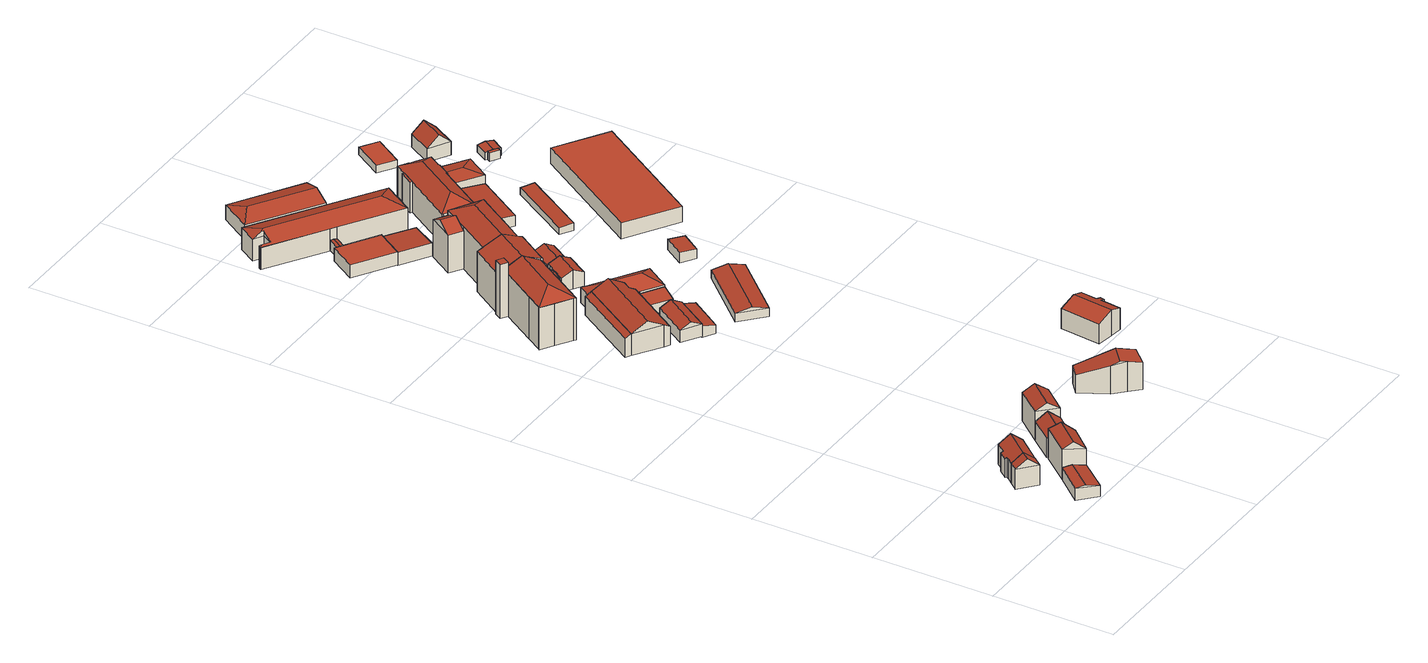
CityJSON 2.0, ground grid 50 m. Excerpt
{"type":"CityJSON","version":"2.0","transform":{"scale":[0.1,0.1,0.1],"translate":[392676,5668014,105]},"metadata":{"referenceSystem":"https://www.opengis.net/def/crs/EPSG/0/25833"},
"CityObjects":{
"building1":{"type":"Building","attributes":{"Dachtyp_tdc":"tdcFreeFormRoof","Gemeindeschluessel":14627140,"Dachneigung":37.61,"QualitaetDacherkennung":50,"Geometrietyp2DReferenz":"3000","function":"31001_9998","roofType":"5000","measuredHeight":11.95},"geometry":[{"type":"MultiSurface","lod":"2","boundaries":[[[0,1,2,3]],[[1,4,5,2]],[[4,6,7,5]],[[6,8,9,7]],[[8,0,3,9]],[[0,8,10,11]],[[11,10,6,4,1]],[[1,0,11]],[[8,6,10]],[[3,2,5,7,9]]],"semantics":{"surfaces":[{"type":"WallSurface"},{"type":"RoofSurface"},{"type":"GroundSurface"}],"values":[0,0,0,0,0,1,1,0,0,2]}}]},
"building2":{"type":"Building","attributes":{"Dachtyp_tdc":"tdcGableRoof","Gemeindeschluessel":14627140,"Dachneigung":14.13,"QualitaetDacherkennung":69,"Geometrietyp2DReferenz":"3000","function":"31001_9998","roofType":"3100","measuredHeight":5.78},"geometry":[{"type":"MultiSurface","lod":"2","boundaries":[[[12,13,14,15]],[[13,16,17,14]],[[16,18,19,17]],[[18,12,15,19]],[[16,13,20]],[[12,18,21]],[[13,12,21,20]],[[18,16,20,21]],[[15,14,17,19]]],"semantics":{"surfaces":[{"type":"WallSurface"},{"type":"RoofSurface"},{"type":"GroundSurface"}],"values":[0,0,0,0,0,0,1,1,2]}}]},
"building3":{"type":"Building","attributes":{"Dachtyp_tdc":"tdcGableRoof","Gemeindeschluessel":14627140,"Dachneigung":38.16,"QualitaetDacherkennung":70,"Geometrietyp2DReferenz":"3000","function":"31001_9998","roofType":"3100","measuredHeight":11.93},"geometry":[{"type":"MultiSurface","lod":"2","boundaries":[[[22,23,24,25]],[[23,26,27,24]],[[26,28,29,27]],[[28,30,31,29]],[[30,32,33,31]],[[32,34,35,33]],[[34,36,9,35]],[[36,10,37,9]],[[10,6,7,37]],[[6,38,39,7]],[[38,22,25,39]],[[10,36,34,32]],[[32,30,28,26,23,22,38,6,10]],[[25,24,27,29,31,33,35,9,37,7,39]]],"semantics":{"surfaces":[{"type":"WallSurface"},{"type":"RoofSurface"},{"type":"GroundSurface"}],"values":[0,0,0,0,0,0,0,0,0,0,0,1,1,2]}}]},
"building4":{"type":"Building","attributes":{"Dachtyp_tdc":"tdcGableRoof","Gemeindeschluessel":14627140,"Dachneigung":37.6,"QualitaetDacherkennung":48,"Geometrietyp2DReferenz":"3000","function":"31001_9998","roofType":"3100","measuredHeight":15.12},"geometry":[{"type":"MultiSurface","lod":"2","boundaries":[[[40,41,42,14]],[[41,43,44,42]],[[43,45,17,44]],[[45,40,14,17]],[[43,41,46]],[[40,45,47]],[[41,40,47,46]],[[45,43,46,47]],[[14,42,44,17]]],"semantics":{"surfaces":[{"type":"WallSurface"},{"type":"RoofSurface"},{"type":"GroundSurface"}],"values":[0,0,0,0,0,0,1,1,2]}}]},
"building5":{"type":"Building","attributes":{"Dachtyp_tdc":"tdcGableRoof","Gemeindeschluessel":14627140,"Dachneigung":37.77,"QualitaetDacherkennung":80,"Geometrietyp2DReferenz":"3000","function":"31001_9998","roofType":"3100","measuredHeight":11.46},"geometry":[{"type":"MultiSurface","lod":"2","boundaries":[[[48,49,50,51]],[[49,52,53,50]],[[52,54,55,53]],[[54,48,51,55]],[[52,49,56]],[[48,54,57]],[[49,48,57,56]],[[54,52,56,57]],[[51,50,53,55]]],"semantics":{"surfaces":[{"type":"WallSurface"},{"type":"RoofSurface"},{"type":"GroundSurface"}],"values":[0,0,0,0,0,0,1,1,2]}}]},
"building6":{"type":"Building","attributes":{"Dachtyp_tdc":"tdcGableRoof","Gemeindeschluessel":14627140,"Dachneigung":33.62,"QualitaetDacherkennung":50,"Geometrietyp2DReferenz":"3000","function":"31001_9998","roofType":"3100","measuredHeight":14.9},"geometry":[{"type":"MultiSurface","lod":"2","boundaries":[[[58,59,60,55]],[[59,61,62,60]],[[61,63,51,62]],[[63,58,55,51]],[[61,59,64]],[[58,63,65]],[[59,58,65,64]],[[63,61,64,65]],[[55,60,62,51]]],"semantics":{"surfaces":[{"type":"WallSurface"},{"type":"RoofSurface"},{"type":"GroundSurface"}],"values":[0,0,0,0,0,0,1,1,2]}}]},
"building7":{"type":"Building","attributes":{"name":"Staatliche Porzellanmanufaktur Meissen","Dachtyp_tdc":"tdcPolyFlatRoof","Gemeindeschluessel":14627140,"Dachneigung":28.33,"QualitaetDacherkennung":38,"Geometrietyp2DReferenz":"3000","function":"31001_2000","roofType":"2100","measuredHeight":9.23},"geometry":[{"type":"MultiSurface","lod":"2","boundaries":[[[66,67,68,69]],[[67,70,71,68]],[[70,72,73,71]],[[72,66,69,73]],[[72,70,67,66]],[[69,68,71,73]]],"semantics":{"surfaces":[{"type":"WallSurface"},{"type":"RoofSurface"},{"type":"GroundSurface"}],"values":[0,0,0,0,1,2]}}]},
"building8":{"type":"Building","attributes":{"name":"Staatliche Porzellanmanufaktur Meissen","Dachtyp_tdc":"tdcFreeFormRoof","Gemeindeschluessel":14627140,"Dachneigung":29.14,"QualitaetDacherkennung":84,"Geometrietyp2DReferenz":"3000","function":"31001_2000","roofType":"5000","measuredHeight":12.87},"geometry":[{"type":"MultiSurface","lod":"2","boundaries":[[[74,75,76,77]],[[75,78,79,76]],[[78,80,81,79]],[[80,70,71,81]],[[70,67,68,71]],[[67,82,83,68]],[[82,74,77,83]],[[84,85,67,70]],[[78,75,74,82,85,84,80]],[[70,80,84]],[[82,67,85]],[[77,76,79,81,71,68,83]]],"semantics":{"surfaces":[{"type":"WallSurface"},{"type":"RoofSurface"},{"type":"GroundSurface"}],"values":[0,0,0,0,0,0,0,1,1,0,0,2]}}]},
"building9":{"type":"Building","attributes":{"Dachtyp_tdc":"tdcFreeFormRoof","Gemeindeschluessel":14627140,"Dachneigung":19.43,"QualitaetDacherkennung":23,"Geometrietyp2DReferenz":"3000","function":"31001_9998","roofType":"5000","measuredHeight":13.04},"geometry":[{"type":"MultiSurface","lod":"2","boundaries":[[[86,87,88,89]],[[87,90,91,88]],[[90,92,93,91]],[[92,94,95,93]],[[94,96,97,95]],[[96,86,89,97]],[[87,86,98,99,90]],[[92,99,98,96,94]],[[92,90,99]],[[86,96,98]],[[89,88,91,93,95,97]]],"semantics":{"surfaces":[{"type":"WallSurface"},{"type":"RoofSurface"},{"type":"GroundSurface"}],"values":[0,0,0,0,0,0,1,1,0,0,2]}}]},
"building10":{"type":"Building","attributes":{"name":"Staatliche Porzellanmanufaktur Meissen","Dachtyp_tdc":"tdcGableRoof","Gemeindeschluessel":14627140,"Dachneigung":27.73,"QualitaetDacherkennung":87,"Geometrietyp2DReferenz":"3000","function":"31001_2000","roofType":"3100","measuredHeight":7.49},"geometry":[{"type":"MultiSurface","lod":"2","boundaries":[[[100,101,102,103]],[[101,104,105,102]],[[104,106,107,105]],[[106,100,103,107]],[[104,101,108]],[[100,106,109]],[[101,100,109,108]],[[106,104,108,109]],[[103,102,105,107]]],"semantics":{"surfaces":[{"type":"WallSurface"},{"type":"RoofSurface"},{"type":"GroundSurface"}],"values":[0,0,0,0,0,0,1,1,2]}}]},
"building11":{"type":"Building","attributes":{"name":"Staatliche Porzellanmanufaktur Meissen","Dachtyp_tdc":"tdcPolyFlatRoof","Gemeindeschluessel":14627140,"Dachneigung":12.43,"QualitaetDacherkennung":77,"Geometrietyp2DReferenz":"3000","function":"31001_2000","roofType":"2100","measuredHeight":4.9},"geometry":[{"type":"MultiSurface","lod":"2","boundaries":[[[110,111,112,113]],[[111,114,115,112]],[[114,116,117,115]],[[116,110,113,117]],[[116,114,111,110]],[[113,112,115,117]]],"semantics":{"surfaces":[{"type":"WallSurface"},{"type":"RoofSurface"},{"type":"GroundSurface"}],"values":[0,0,0,0,1,2]}}]},
"building12":{"type":"Building","attributes":{"name":"Staatliche Porzellanmanufaktur Meissen","Gemeindeschluessel":14627140,"Geometrietyp2DReferenz":"3000","function":"31001_2000","roofType":"9999"},"children":["building12-1","building12-2","building12-3","building12-4"]},
"building12-1":{"type":"BuildingPart","attributes":{"Dachtyp_tdc":"tdcHipAndGableRoof","Dachneigung":28.15,"QualitaetDacherkennung":56,"Geometrietyp2DReferenz":"3000","roofType":"5000","measuredHeight":21.73},"parents":["building12"],"geometry":[{"type":"MultiSurface","lod":"2","boundaries":[[[118,119,120,121]],[[119,122,123,120]],[[122,124,125,123]],[[124,126,127,125]],[[126,128,129,127]],[[128,130,131,129]],[[132,118,121,133]],[[124,134,135,136,137]],[[138,139,140,137,136]],[[130,141,142,124,137,140,143,144]],[[124,142,126]],[[126,142,141,128]],[[128,141,130]],[[132,138,136,118]],[[118,136,135,119]],[[119,135,134,122]],[[122,134,124]],[[121,120,123,125,127,129,131,145,146,133]],[[145,131,130,144]],[[132,133,146,147]],[[147,146,145,144]],[[140,139,148,143]],[[148,139,138,132,147]],[[148,147,144,143]]],"semantics":{"surfaces":[{"type":"WallSurface"},{"type":"RoofSurface"},{"type":"GroundSurface"},{"type":"ClosureSurface"}],"values":[0,0,0,0,0,0,0,1,1,1,0,0,0,0,0,0,0,2,3,3,3,0,3,3]}}]},
"building12-2":{"type":"BuildingPart","attributes":{"Dachtyp_tdc":"tdcGableRoof","Dachneigung":24.61,"QualitaetDacherkennung":41,"Geometrietyp2DReferenz":"3000","roofType":"3100","measuredHeight":21.6},"parents":["building12"],"geometry":[{"type":"MultiSurface","lod":"2","boundaries":[[[149,150,151,152]],[[150,153,151]],[[154,155,156,157]],[[154,158,159,155]],[[158,160,161,159]],[[160,162,163,161]],[[162,164,165,163]],[[164,166,167,165]],[[166,168,138,132,133,167]],[[169,149,152,170]],[[148,139,168,166,164,162,160,158,154,171,172]],[[172,173,150,149,169,174,143,148]],[[152,151,175,155,159,161,163,165,167,133,146,145,170]],[[173,153,150]],[[175,151,153,176]],[[176,153,173,172]],[[154,157,171]],[[175,176,156,155]],[[156,176,172,171,157]],[[139,138,168]],[[146,133,132,147]],[[147,132,138,139,148]],[[174,144,143]],[[144,145,146,147]],[[144,147,148,143]],[[169,170,145,144,174]]],"semantics":{"surfaces":[{"type":"WallSurface"},{"type":"RoofSurface"},{"type":"GroundSurface"},{"type":"ClosureSurface"}],"values":[0,0,0,0,0,0,0,0,0,0,1,1,2,0,3,3,0,3,3,0,3,3,0,3,3,3]}}]},
"building12-3":{"type":"BuildingPart","attributes":{"Dachtyp_tdc":"tdcHipAndGableRoof","Dachneigung":28.63,"QualitaetDacherkennung":59,"Geometrietyp2DReferenz":"3000","roofType":"5000","measuredHeight":21.74},"parents":["building12"],"geometry":[{"type":"MultiSurface","lod":"2","boundaries":[[[153,177,178,151]],[[177,179,180,178]],[[179,181,182,180]],[[181,183,184,182]],[[183,185,186,184]],[[185,187,188,186]],[[187,189,190,188]],[[189,156,155,190]],[[191,192,181,193]],[[181,179,177,153,173,194,193]],[[157,195,196,191,193,194,171]],[[185,191,196,187]],[[187,196,195,189]],[[189,195,157,156]],[[183,192,191,185]],[[181,192,183]],[[178,180,182,184,186,188,190,155,175,151]],[[151,175,176,153]],[[175,155,156,176]],[[171,194,173,172]],[[176,172,173,153]],[[156,157,171,172,176]]],"semantics":{"surfaces":[{"type":"WallSurface"},{"type":"RoofSurface"},{"type":"GroundSurface"},{"type":"ClosureSurface"}],"values":[0,0,0,0,0,0,0,0,1,1,1,0,0,0,0,0,2,3,3,0,3,3]}}]},
"building12-4":{"type":"BuildingPart","attributes":{"Dachtyp_tdc":"tdcPolyFlatRoof","Dachneigung":2.77,"QualitaetDacherkennung":50,"Geometrietyp2DReferenz":"3000","roofType":"2100","measuredHeight":22.89},"parents":["building12"],"geometry":[{"type":"MultiSurface","lod":"2","boundaries":[[[197,198,199,131,130]],[[198,200,201,199]],[[200,202,169,170,201]],[[203,202,200,198,197]],[[131,199,201,170,145]],[[174,169,202,203]],[[174,144,145,170,169]],[[130,144,174,203,197]],[[130,131,145,144]]],"semantics":{"surfaces":[{"type":"WallSurface"},{"type":"RoofSurface"},{"type":"GroundSurface"},{"type":"ClosureSurface"}],"values":[0,0,0,1,2,0,3,0,3]}}]},
"building13":{"type":"Building","attributes":{"name":"Staatliche Porzellanmanufaktur Meissen","Dachtyp_tdc":"tdcPolyFlatRoof","Gemeindeschluessel":14627140,"Dachneigung":11.95,"QualitaetDacherkennung":73,"Geometrietyp2DReferenz":"3000","function":"31001_2000","roofType":"2100","measuredHeight":5.64},"geometry":[{"type":"MultiSurface","lod":"2","boundaries":[[[204,205,206,207]],[[205,208,209,206]],[[208,210,211,209]],[[210,204,207,211]],[[210,208,205,204]],[[207,206,209,211]]],"semantics":{"surfaces":[{"type":"WallSurface"},{"type":"RoofSurface"},{"type":"GroundSurface"}],"values":[0,0,0,0,1,2]}}]},
"building14":{"type":"Building","attributes":{"name":"Staatliche Porzellanmanufaktur Meissen","Dachtyp_tdc":"tdcFreeFormRoof","Gemeindeschluessel":14627140,"Dachneigung":29.46,"QualitaetDacherkennung":80,"Geometrietyp2DReferenz":"3000","function":"31001_2000","roofType":"5000","measuredHeight":9.8},"geometry":[{"type":"MultiSurface","lod":"2","boundaries":[[[212,213,214,215]],[[213,216,217,214]],[[216,218,219,217]],[[218,220,221,219]],[[220,222,209,221]],[[222,223,206,209]],[[223,224,225,206]],[[224,212,215,225]],[[220,226,227]],[[228,229,218,216]],[[229,226,220,218]],[[224,223,222,227,226,229,228,213,212]],[[216,213,228]],[[222,220,227]],[[215,214,217,219,221,209,206,225]]],"semantics":{"surfaces":[{"type":"WallSurface"},{"type":"RoofSurface"},{"type":"GroundSurface"}],"values":[0,0,0,0,0,0,0,0,1,1,1,1,0,0,2]}}]},
"building15":{"type":"Building","attributes":{"name":"Staatliche Porzellanmanufaktur Meissen","Dachtyp_tdc":"tdcFreeFormRoof","Gemeindeschluessel":14627140,"Dachneigung":13.63,"QualitaetDacherkennung":67,"Geometrietyp2DReferenz":"3000","function":"31001_2000","roofType":"5000","measuredHeight":5.07},"geometry":[{"type":"MultiSurface","lod":"2","boundaries":[[[230,231,232,233]],[[231,234,235,232]],[[234,236,237,235]],[[236,238,239,237]],[[238,240,241,239]],[[240,230,233,241]],[[242,231,230,240,238,243]],[[234,242,243,236]],[[238,236,243]],[[234,231,242]],[[233,232,235,237,239,241]]],"semantics":{"surfaces":[{"type":"WallSurface"},{"type":"RoofSurface"},{"type":"GroundSurface"}],"values":[0,0,0,0,0,0,1,1,0,0,2]}}]},
"building16":{"type":"Building","attributes":{"name":"Staatliche Porzellanmanufaktur Meissen","Dachtyp_tdc":"tdcPolyFlatRoof","Gemeindeschluessel":14627140,"Dachneigung":0,"QualitaetDacherkennung":70,"Geometrietyp2DReferenz":"3000","function":"31001_2000","roofType":"1000","measuredHeight":5.51},"geometry":[{"type":"MultiSurface","lod":"2","boundaries":[[[244,245,246,247]],[[245,248,249,246]],[[248,250,251,249]],[[250,252,253,251]],[[252,254,255,253]],[[254,256,257,255]],[[256,244,247,257]],[[256,254,252,250,248,245,244]],[[247,246,249,251,253,255,257]]],"semantics":{"surfaces":[{"type":"WallSurface"},{"type":"RoofSurface"},{"type":"GroundSurface"}],"values":[0,0,0,0,0,0,0,1,2]}}]},
"building17":{"type":"Building","attributes":{"name":"Staatliche Porzellanmanufaktur Meissen","Dachtyp_tdc":"tdcGableRoof","Gemeindeschluessel":14627140,"Dachneigung":17,"QualitaetDacherkennung":61,"Geometrietyp2DReferenz":"3000","function":"31001_2000","roofType":"3100","measuredHeight":4.55},"geometry":[{"type":"MultiSurface","lod":"2","boundaries":[[[258,259,260,261]],[[259,262,263,260]],[[262,264,265,263]],[[264,258,261,265]],[[262,259,266]],[[258,264,267]],[[259,258,267,266]],[[264,262,266,267]],[[261,260,263,265]]],"semantics":{"surfaces":[{"type":"WallSurface"},{"type":"RoofSurface"},{"type":"GroundSurface"}],"values":[0,0,0,0,0,0,1,1,2]}}]},
"building18":{"type":"Building","attributes":{"name":"Staatliche Porzellanmanufaktur Meissen","Dachtyp_tdc":"tdcGableRoof","Gemeindeschluessel":14627140,"Dachneigung":25.96,"QualitaetDacherkennung":76,"Geometrietyp2DReferenz":"3000","function":"31001_2000","roofType":"3100","measuredHeight":8.04},"geometry":[{"type":"MultiSurface","lod":"2","boundaries":[[[268,269,270,271]],[[269,272,273,270]],[[272,274,275,273]],[[274,276,277,275]],[[276,278,279,277]],[[278,280,281,279]],[[280,282,283,281]],[[282,284,285,283]],[[284,286,287,285]],[[286,268,271,287]],[[282,280,278,276,274]],[[274,272,269,268,286,284,282]],[[271,270,273,275,277,279,281,283,285,287]]],"semantics":{"surfaces":[{"type":"WallSurface"},{"type":"RoofSurface"},{"type":"GroundSurface"}],"values":[0,0,0,0,0,0,0,0,0,0,1,1,2]}}]},
"building19":{"type":"Building","attributes":{"name":"Staatliche Porzellanmanufaktur Meissen","Dachtyp_tdc":"tdcGableRoof","Gemeindeschluessel":14627140,"Dachneigung":28.45,"QualitaetDacherkennung":24,"Geometrietyp2DReferenz":"3000","function":"31001_2000","roofType":"3100","measuredHeight":19.12},"geometry":[{"type":"MultiSurface","lod":"2","boundaries":[[[288,289,290,291]],[[289,292,293,290]],[[292,294,295,293]],[[294,288,291,295]],[[292,289,296]],[[288,294,297]],[[289,288,297,296]],[[294,292,296,297]],[[291,290,293,295]]],"semantics":{"surfaces":[{"type":"WallSurface"},{"type":"RoofSurface"},{"type":"GroundSurface"}],"values":[0,0,0,0,0,0,1,1,2]}}]},
"building20":{"type":"Building","attributes":{"name":"Staatliche Porzellanmanufaktur Meissen","Dachtyp_tdc":"tdcPolyFlatRoof","Gemeindeschluessel":14627140,"Dachneigung":2.88,"QualitaetDacherkennung":78,"Geometrietyp2DReferenz":"3000","function":"31001_2000","roofType":"2100","measuredHeight":5.47},"geometry":[{"type":"MultiSurface","lod":"2","boundaries":[[[298,299,300,301]],[[299,302,303,300]],[[302,304,305,303]],[[304,298,301,305]],[[304,302,299,298]],[[301,300,303,305]]],"semantics":{"surfaces":[{"type":"WallSurface"},{"type":"RoofSurface"},{"type":"GroundSurface"}],"values":[0,0,0,0,1,2]}}]},
"building21":{"type":"Building","attributes":{"name":"Staatliche Porzellanmanufaktur Meissen","Dachtyp_tdc":"tdcFreeFormRoof","Gemeindeschluessel":14627140,"Dachneigung":19.21,"QualitaetDacherkennung":81,"Geometrietyp2DReferenz":"3000","function":"31001_2000","roofType":"5000","measuredHeight":11.78},"geometry":[{"type":"MultiSurface","lod":"2","boundaries":[[[306,307,308,309]],[[307,310,311,308]],[[310,312,313,311]],[[312,314,315,313]],[[314,316,317,315]],[[316,318,319,317]],[[318,320,321,319]],[[320,322,323,321]],[[322,324,325,323]],[[324,326,327,325]],[[326,328,329,327]],[[328,306,309,329]],[[330,331,332]],[[328,326,324,333,334]],[[335,336,337]],[[338,339,332,331,340,341,342,335,337,334,333]],[[336,306,328,334,337]],[[307,335,342,310]],[[310,342,341,312]],[[312,341,340,314]],[[314,340,331,316]],[[320,339,338,322]],[[322,338,333,324]],[[318,330,332,339,320]],[[306,336,335,307]],[[316,331,330,318]],[[309,308,311,313,315,317,319,321,323,325,327,329]]],"semantics":{"surfaces":[{"type":"WallSurface"},{"type":"RoofSurface"},{"type":"GroundSurface"}],"values":[0,0,0,0,0,0,0,0,0,0,0,0,1,1,1,1,1,0,0,0,0,0,0,0,0,0,2]}}]},
"building22":{"type":"Building","attributes":{"name":"Staatliche Porzellanmanufaktur Meissen","Dachtyp_tdc":"tdcGableRoof","Gemeindeschluessel":14627140,"Dachneigung":13.83,"QualitaetDacherkennung":83,"Geometrietyp2DReferenz":"3000","function":"31001_2000","roofType":"3100","measuredHeight":5.11},"geometry":[{"type":"MultiSurface","lod":"2","boundaries":[[[343,344,345,346]],[[344,347,348,345]],[[347,349,350,348]],[[349,343,346,350]],[[347,344,351]],[[343,349,352]],[[344,343,352,351]],[[349,347,351,352]],[[346,345,348,350]]],"semantics":{"surfaces":[{"type":"WallSurface"},{"type":"RoofSurface"},{"type":"GroundSurface"}],"values":[0,0,0,0,0,0,1,1,2]}}]},
"building23":{"type":"Building","attributes":{"Dachtyp_tdc":"tdcGableRoof","Gemeindeschluessel":14627140,"Dachneigung":18.83,"QualitaetDacherkennung":87,"Geometrietyp2DReferenz":"3000","function":"31001_9998","roofType":"3100","measuredHeight":10.76},"geometry":[{"type":"MultiSurface","lod":"2","boundaries":[[[353,354,355,356]],[[354,357,358,355]],[[357,359,360,358]],[[359,361,362,360]],[[361,363,364,362]],[[363,365,366,364]],[[365,367,368,366]],[[367,369,370,368]],[[369,371,372,370]],[[371,353,356,372]],[[367,365,363,361]],[[361,359,357,354,353,371,369,367]],[[356,355,358,360,362,364,366,368,370,372]]],"semantics":{"surfaces":[{"type":"WallSurface"},{"type":"RoofSurface"},{"type":"GroundSurface"}],"values":[0,0,0,0,0,0,0,0,0,0,1,1,2]}}]},
"building24":{"type":"Building","attributes":{"name":"Staatliche Porzellanmanufaktur Meissen","Dachtyp_tdc":"tdcFreeFormRoof","Gemeindeschluessel":14627140,"Dachneigung":25.79,"QualitaetDacherkennung":66,"Geometrietyp2DReferenz":"3000","function":"31001_2000","roofType":"5000","measuredHeight":6.15},"geometry":[{"type":"MultiSurface","lod":"2","boundaries":[[[373,374,375,376]],[[374,377,378,375]],[[377,379,380,378]],[[379,381,382,380]],[[381,373,376,382]],[[373,381,383,384,374]],[[383,379,377,384]],[[377,374,384]],[[381,379,383]],[[376,375,378,380,382]]],"semantics":{"surfaces":[{"type":"WallSurface"},{"type":"RoofSurface"},{"type":"GroundSurface"}],"values":[0,0,0,0,0,1,1,0,0,2]}}]},
"building25":{"type":"Building","attributes":{"name":"Staatliche Porzellanmanufaktur Meissen","Dachtyp_tdc":"tdcPolyFlatRoof","Gemeindeschluessel":14627140,"Dachneigung":7.03,"QualitaetDacherkennung":41,"Geometrietyp2DReferenz":"3000","function":"31001_2000","roofType":"2100","measuredHeight":5.81},"geometry":[{"type":"MultiSurface","lod":"2","boundaries":[[[385,386,387,388]],[[386,389,390,387]],[[389,391,392,390]],[[391,385,388,392]],[[391,389,386,385]],[[388,387,390,392]]],"semantics":{"surfaces":[{"type":"WallSurface"},{"type":"RoofSurface"},{"type":"GroundSurface"}],"values":[0,0,0,0,1,2]}}]},
"building26":{"type":"Building","attributes":{"name":"Staatliche Porzellanmanufaktur Meissen","Gemeindeschluessel":14627140,"Geometrietyp2DReferenz":"3000","function":"31001_2000","roofType":"9999"},"children":["building26-1","building26-2","building26-3"]},
"building26-1":{"type":"BuildingPart","attributes":{"Dachtyp_tdc":"tdcGableRoof","Dachneigung":27.04,"QualitaetDacherkennung":2,"Geometrietyp2DReferenz":"3000","roofType":"3100","measuredHeight":11.73},"parents":["building26"],"geometry":[{"type":"MultiSurface","lod":"2","boundaries":[[[393,394,395,396]],[[394,397,398,395]],[[397,399,400,398]],[[399,401,402,400]],[[401,385,402]],[[403,404,405,406,407]],[[404,393,396,405]],[[408,401,399,397]],[[397,394,393,404,403,408]],[[396,395,398,400,402,409,406,405]],[[410,385,401,408]],[[409,402,385,410]],[[403,407,410,408]],[[409,410,407,406]]],"semantics":{"surfaces":[{"type":"WallSurface"},{"type":"RoofSurface"},{"type":"GroundSurface"},{"type":"ClosureSurface"}],"values":[0,0,0,0,0,0,0,1,1,2,0,3,0,3]}}]},
"building26-2":{"type":"BuildingPart","attributes":{"Dachtyp_tdc":"tdcPolyFlatRoof","Dachneigung":5.59,"QualitaetDacherkennung":68,"Geometrietyp2DReferenz":"3000","roofType":"2100","measuredHeight":5.44},"parents":["building26"],"geometry":[{"type":"MultiSurface","lod":"2","boundaries":[[[411,407,406,412]],[[385,391,413,402]],[[411,412,414,415]],[[415,416,391,385,410,407,411]],[[412,406,409,402,413,414]],[[402,409,410,385]],[[409,406,407,410]],[[415,414,413,391,416]]],"semantics":{"surfaces":[{"type":"WallSurface"},{"type":"RoofSurface"},{"type":"GroundSurface"},{"type":"ClosureSurface"}],"values":[0,0,0,1,2,3,3,3]}}]},
"building26-3":{"type":"BuildingPart","attributes":{"Dachtyp_tdc":"tdcPolyFlatRoof","Dachneigung":6.57,"QualitaetDacherkennung":52,"Geometrietyp2DReferenz":"3000","roofType":"2100","measuredHeight":5.87},"parents":["building26"],"geometry":[{"type":"MultiSurface","lod":"2","boundaries":[[[417,418,413,391]],[[417,419,420,418]],[[419,421,422,420]],[[421,423,424,422]],[[423,425,426,424]],[[425,415,414,426]],[[425,423,421,419,417,391,416,415]],[[414,413,418,420,422,424,426]],[[413,414,415,416,391]]],"semantics":{"surfaces":[{"type":"WallSurface"},{"type":"RoofSurface"},{"type":"GroundSurface"},{"type":"ClosureSurface"}],"values":[0,0,0,0,0,0,1,2,3]}}]},
"building27":{"type":"Building","attributes":{"name":"Staatliche Porzellanmanufaktur Meissen","Dachtyp_tdc":"tdcGableRoof","Gemeindeschluessel":14627140,"Dachneigung":13.14,"QualitaetDacherkennung":10,"Geometrietyp2DReferenz":"3000","function":"31001_2000","roofType":"3100","measuredHeight":3.96},"geometry":[{"type":"MultiSurface","lod":"2","boundaries":[[[427,428,429,430]],[[428,431,432,429]],[[431,433,434,432]],[[433,427,430,434]],[[431,428,435]],[[427,433,436]],[[428,427,436,435]],[[433,431,435,436]],[[430,429,432,434]]],"semantics":{"surfaces":[{"type":"WallSurface"},{"type":"RoofSurface"},{"type":"GroundSurface"}],"values":[0,0,0,0,0,0,1,1,2]}}]},
"building28":{"type":"Building","attributes":{"name":"Staatliche Porzellanmanufaktur Meissen","Dachtyp_tdc":"tdcHipAndGableRoof","Gemeindeschluessel":14627140,"Dachneigung":16.67,"QualitaetDacherkennung":93,"Geometrietyp2DReferenz":"3000","function":"31001_2000","roofType":"5000","measuredHeight":8.61},"geometry":[{"type":"MultiSurface","lod":"2","boundaries":[[[437,438,439,440]],[[438,441,442,439]],[[441,443,444,442]],[[443,437,440,444]],[[441,438,445]],[[437,443,446]],[[438,437,446,445]],[[443,441,445,446]],[[440,439,442,444]]],"semantics":{"surfaces":[{"type":"WallSurface"},{"type":"RoofSurface"},{"type":"GroundSurface"}],"values":[0,0,0,0,1,0,1,1,2]}}]},
"building29":{"type":"Building","attributes":{"name":"Staatliche Porzellanmanufaktur Meissen","Dachtyp_tdc":"tdcFreeFormRoof","Gemeindeschluessel":14627140,"Dachneigung":23.41,"QualitaetDacherkennung":16,"Geometrietyp2DReferenz":"3000","function":"31001_2000","roofType":"5000","measuredHeight":12.67},"geometry":[{"type":"MultiSurface","lod":"2","boundaries":[[[447,448,449,450]],[[448,451,452,449]],[[451,453,454,452]],[[453,455,456,454]],[[455,457,458,456]],[[457,459,460,458]],[[459,461,462,460]],[[461,463,464,462]],[[463,447,450,464]],[[459,465,461]],[[459,466,465]],[[466,459,457]],[[455,466,457]],[[466,455,453]],[[465,448,467]],[[465,451,448]],[[466,451,465]],[[451,466,453]],[[467,448,447]],[[463,467,447]],[[461,467,463]],[[467,461,465]],[[450,449,452,454,456,458,460,462,464]]],"semantics":{"surfaces":[{"type":"WallSurface"},{"type":"RoofSurface"},{"type":"GroundSurface"}],"values":[0,0,0,0,0,0,0,0,0,1,1,1,1,1,1,1,1,1,1,1,1,1,2]}}]},
"building30":{"type":"Building","attributes":{"name":"Staatliche Porzellanmanufaktur Meissen","Dachtyp_tdc":"tdcPolyFlatRoof","Gemeindeschluessel":14627140,"Dachneigung":4.8,"QualitaetDacherkennung":59,"Geometrietyp2DReferenz":"3000","function":"31001_2000","roofType":"2100","measuredHeight":3.8},"geometry":[{"type":"MultiSurface","lod":"2","boundaries":[[[468,469,424,426]],[[469,470,471,424]],[[470,472,473,471]],[[472,468,426,473]],[[472,470,469,468]],[[426,424,471,473]]],"semantics":{"surfaces":[{"type":"WallSurface"},{"type":"RoofSurface"},{"type":"GroundSurface"}],"values":[0,0,0,0,1,2]}}]},
"building31":{"type":"Building","attributes":{"name":"Staatliche Porzellanmanufaktur Meissen","Dachtyp_tdc":"tdcPolyFlatRoof","Gemeindeschluessel":14627140,"Dachneigung":3.17,"QualitaetDacherkennung":85,"Geometrietyp2DReferenz":"3000","function":"31001_2000","roofType":"2100","measuredHeight":4.45},"geometry":[{"type":"MultiSurface","lod":"2","boundaries":[[[474,475,476,477]],[[475,478,479,476]],[[478,480,481,479]],[[480,474,477,481]],[[480,478,475,474]],[[477,476,479,481]]],"semantics":{"surfaces":[{"type":"WallSurface"},{"type":"RoofSurface"},{"type":"GroundSurface"}],"values":[0,0,0,0,1,2]}}]},
"building32":{"type":"Building","attributes":{"name":"Staatliche Porzellanmanufaktur Meissen","Gemeindeschluessel":14627140,"Geometrietyp2DReferenz":"3000","function":"31001_2000","roofType":"9999"},"children":["building32-1","building32-2"]},
"building32-1":{"type":"BuildingPart","attributes":{"Dachtyp_tdc":"tdcPolyFlatRoof","Dachneigung":0,"QualitaetDacherkennung":55,"Geometrietyp2DReferenz":"3000","roofType":"1000","measuredHeight":12.89},"parents":["building32"],"geometry":[{"type":"MultiSurface","lod":"2","boundaries":[[[482,483,484]],[[482,485,486,483]],[[485,487,488,486]],[[487,489,490,488]],[[489,491,490]],[[489,487,485,482]],[[483,486,488,490]],[[484,491,489,482]],[[484,483,490,491]]],"semantics":{"surfaces":[{"type":"WallSurface"},{"type":"RoofSurface"},{"type":"GroundSurface"},{"type":"ClosureSurface"}],"values":[0,0,0,0,0,1,2,0,3]}}]},
"building32-2":{"type":"BuildingPart","attributes":{"Dachtyp_tdc":"tdcHipRoof","Dachneigung":30.16,"QualitaetDacherkennung":85,"Geometrietyp2DReferenz":"3000","roofType":"3200","measuredHeight":16.57},"parents":["building32"],"geometry":[{"type":"MultiSurface","lod":"2","boundaries":[[[491,492,493,490]],[[492,494,495,493]],[[494,496,497,495]],[[496,498,499,497]],[[498,500,501,499]],[[500,502,503,501]],[[502,504,505,503]],[[504,506,507,505]],[[506,508,509,507]],[[508,510,511,509]],[[510,512,513,511]],[[512,514,515,513]],[[514,516,517,515]],[[516,518,460,517]],[[518,519,458,460]],[[519,520,521,458]],[[520,522,523,521]],[[522,484,483,523]],[[522,520,519,518,524]],[[508,506,504,502,500,498,525]],[[518,516,514,512,510,508,525,524]],[[498,496,494,492,491,484,522,524,525]],[[493,495,497,499,501,503,505,507,509,511,513,515,517,460,458,521,523,483,490]],[[491,490,483,484]]],"semantics":{"surfaces":[{"type":"WallSurface"},{"type":"RoofSurface"},{"type":"GroundSurface"},{"type":"ClosureSurface"}],"values":[0,0,0,0,0,0,0,0,0,0,0,0,0,0,0,0,0,0,1,1,1,1,2,3]}}]},
"building33":{"type":"Building","attributes":{"name":"Staatliche Porzellanmanufaktur Meissen","Dachtyp_tdc":"tdcPolyFlatRoof","Gemeindeschluessel":14627140,"Dachneigung":4.4,"QualitaetDacherkennung":83,"Geometrietyp2DReferenz":"3000","function":"31001_2000","roofType":"2100","measuredHeight":5.52},"geometry":[{"type":"MultiSurface","lod":"2","boundaries":[[[526,527,528,529]],[[527,530,531,528]],[[530,532,533,531]],[[532,534,535,533]],[[534,536,537,535]],[[536,526,529,537]],[[536,534,532,530,527,526]],[[529,528,531,533,535,537]]],"semantics":{"surfaces":[{"type":"WallSurface"},{"type":"RoofSurface"},{"type":"GroundSurface"}],"values":[0,0,0,0,0,0,1,2]}}]},
"building34":{"type":"Building","attributes":{"name":"Staatliche Porzellanmanufaktur Meissen","Dachtyp_tdc":"tdcPolyFlatRoof","Gemeindeschluessel":14627140,"Dachneigung":3.37,"QualitaetDacherkennung":92,"Geometrietyp2DReferenz":"3000","function":"31001_2000","roofType":"2100","measuredHeight":3.27},"geometry":[{"type":"MultiSurface","lod":"2","boundaries":[[[538,539,540,541]],[[539,542,543,540]],[[542,544,545,543]],[[544,538,541,545]],[[544,542,539,538]],[[541,540,543,545]]],"semantics":{"surfaces":[{"type":"WallSurface"},{"type":"RoofSurface"},{"type":"GroundSurface"}],"values":[0,0,0,0,1,2]}}]},
"building35":{"type":"Building","attributes":{"name":"Staatliche Porzellanmanufaktur Meissen","Dachtyp_tdc":"tdcHipAndGableRoof","Gemeindeschluessel":14627140,"Dachneigung":11.88,"QualitaetDacherkennung":82,"Geometrietyp2DReferenz":"3000","function":"31001_2000","roofType":"5000","measuredHeight":9.39},"geometry":[{"type":"MultiSurface","lod":"2","boundaries":[[[546,547,548,549]],[[547,550,551,548]],[[550,552,553,551]],[[552,554,555,553]],[[554,556,557,555]],[[556,558,559,557]],[[558,546,549,559]],[[554,552,560]],[[552,550,547,546,558,560]],[[558,556,554,560]],[[549,548,551,553,555,557,559]]],"semantics":{"surfaces":[{"type":"WallSurface"},{"type":"RoofSurface"},{"type":"GroundSurface"}],"values":[0,0,0,0,0,0,0,1,1,1,2]}}]},
"building36":{"type":"Building","attributes":{"name":"Staatliche Porzellanmanufaktur Meissen","Dachtyp_tdc":"tdcPolyFlatRoof","Gemeindeschluessel":14627140,"Dachneigung":0,"QualitaetDacherkennung":90,"Geometrietyp2DReferenz":"3000","function":"31001_2000","roofType":"1000","measuredHeight":3.06},"geometry":[{"type":"MultiSurface","lod":"2","boundaries":[[[561,562,563,564]],[[562,565,566,563]],[[565,567,568,566]],[[567,561,564,568]],[[567,565,562,561]],[[564,563,566,568]]],"semantics":{"surfaces":[{"type":"WallSurface"},{"type":"RoofSurface"},{"type":"GroundSurface"}],"values":[0,0,0,0,1,2]}}]},
"building37":{"type":"Building","attributes":{"name":"Staatliche Porzellanmanufaktur Meissen","Dachtyp_tdc":"tdcPolyFlatRoof","Gemeindeschluessel":14627140,"Dachneigung":0,"QualitaetDacherkennung":27,"Geometrietyp2DReferenz":"3000","function":"31001_2000","roofType":"1000","measuredHeight":6.71},"geometry":[{"type":"MultiSurface","lod":"2","boundaries":[[[569,570,571,572]],[[570,573,574,571]],[[573,575,576,574]],[[575,569,572,576]],[[575,573,570,569]],[[572,571,574,576]]],"semantics":{"surfaces":[{"type":"WallSurface"},{"type":"RoofSurface"},{"type":"GroundSurface"}],"values":[0,0,0,0,1,2]}}]},
"building38":{"type":"Building","attributes":{"name":"Staatliche Porzellanmanufaktur Meissen","Dachtyp_tdc":"tdcGableRoof","Gemeindeschluessel":14627140,"Dachneigung":41.62,"QualitaetDacherkennung":89,"Geometrietyp2DReferenz":"3000","function":"31001_2000","roofType":"3100","measuredHeight":9.94},"geometry":[{"type":"MultiSurface","lod":"2","boundaries":[[[577,578,579,580]],[[578,581,582,579]],[[581,583,584,582]],[[583,577,580,584]],[[581,578,585]],[[577,583,586]],[[578,577,586,585]],[[583,581,585,586]],[[580,579,582,584]]],"semantics":{"surfaces":[{"type":"WallSurface"},{"type":"RoofSurface"},{"type":"GroundSurface"}],"values":[0,0,0,0,0,0,1,1,2]}}]},
"building39":{"type":"Building","attributes":{"name":"Staatliche Porzellanmanufaktur Meissen","Gemeindeschluessel":14627140,"Geometrietyp2DReferenz":"3000","function":"31001_2000","roofType":"9999"},"children":["building39-1","building39-2"]},
"building39-1":{"type":"BuildingPart","attributes":{"Dachtyp_tdc":"tdcPolyFlatRoof","Dachneigung":0,"QualitaetDacherkennung":60,"Geometrietyp2DReferenz":"3000","roofType":"1000","measuredHeight":3.48},"parents":["building39"],"geometry":[{"type":"MultiSurface","lod":"2","boundaries":[[[587,588,589]],[[587,590,591,588]],[[590,592,593,591]],[[592,594,595,596,593]],[[594,592,590,587,597,598,599]],[[588,591,593,596,600]],[[599,595,594]],[[589,597,587]],[[588,600,598,597,589]],[[600,596,595,599,598]]],"semantics":{"surfaces":[{"type":"WallSurface"},{"type":"RoofSurface"},{"type":"GroundSurface"},{"type":"ClosureSurface"}],"values":[0,0,0,0,1,2,0,0,3,3]}}]},
"building39-2":{"type":"BuildingPart","attributes":{"Dachtyp_tdc":"tdcGableRoof","Dachneigung":10.12,"QualitaetDacherkennung":76,"Geometrietyp2DReferenz":"3000","roofType":"3100","measuredHeight":3.62},"parents":["building39"],"geometry":[{"type":"MultiSurface","lod":"2","boundaries":[[[595,601,602,596]],[[601,603,604,602]],[[603,605,606,604]],[[605,607,608,606]],[[607,609,610,608]],[[609,589,588,610]],[[605,603,601,595,599,611]],[[611,597,589,609,607,605]],[[588,600,596,602,604,606,608,610]],[[598,597,611]],[[600,588,589,597,598]],[[599,598,611]],[[600,598,599,595,596]]],"semantics":{"surfaces":[{"type":"WallSurface"},{"type":"RoofSurface"},{"type":"GroundSurface"},{"type":"ClosureSurface"}],"values":[0,0,0,0,0,0,1,1,2,0,3,0,3]}}]}
},
"vertices":[
[219,231,94],[150,292,93],[150,292,9],[219,231,9],[152,294,93],[152,294,9],[179,326,92],[179,326,9],[250,268,94],[250,268,9],[215,297,128],[185,261,128],
[194,69,61],[290,180,61],[290,180,10],[194,69,10],[357,120,55],[357,120,10],[265,7,55],[265,7,10],[318,155,68],[224,43,68],
[206,360,92],[200,364,86],[200,364,9],[206,360,9],[228,399,86],[228,399,9],[234,393,92],[234,393,9],[265,431,92],[265,431,9],[301,401,128],[301,401,9],[336,372,92],[336,372,9],[250,268,92],[215,297,9],[197,348,92],[197,348,9],
[290,180,138],[385,295,137],[385,295,10],[445,218,122],[445,218,10],[357,120,124],[414,258,161],[322,151,161],
[539,336,86],[451,232,86],[451,232,9],[539,336,9],[390,305,88],[390,305,9],[467,397,88],[467,397,9],[419,270,123],[502,367,123],
[467,397,130],[555,504,129],[555,504,9],[626,438,124],[626,438,9],[539,336,125],[589,473,158],[501,368,158],
[337,2187,105],[358,2174,119],[358,2174,27],[337,2187,27],[189,1909,119],[189,1909,27],[168,1922,105],[168,1922,27],
[449,2073,119],[470,2059,105],[470,2059,27],[449,2073,27],[320,1825,105],[320,1825,27],[299,1838,119],[299,1838,27],[468,2103,119],[468,2103,27],[244,1873,156],[413,2138,156],
[986,288,144],[928,225,142],[928,225,26],[986,288,26],[891,265,152],[891,265,26],[845,308,144],[845,308,26],[788,420,101],[788,420,26],[837,462,101],[837,462,26],[939,343,157],[871,284,157],
[355,1804,77],[445,1942,77],[445,1942,25],[355,1804,25],[519,1895,78],[519,1895,25],[429,1756,78],[429,1756,25],[482,1919,100],[392,1780,100],
[519,1895,71],[565,1865,59],[565,1865,22],[519,1895,22],[475,1727,59],[475,1727,22],[429,1756,71],[429,1756,22],
[185,2135,199],[177,2140,199],[177,2140,22],[185,2135,22],[113,2181,199],[113,2181,22],[60,2214,199],[60,2214,22],[64,2219,199],[64,2219,22],[104,2282,199],[104,2282,22],[194,2422,200],[194,2422,22],[336,2372,199],[336,2372,22],[113,2181,200],[177,2140,200],[185,2135,200],[162,2236,239],[336,2372,200],[287,2404,231],[275,2412,239],[104,2282,200],[64,2219,200],[264,2419,232],[212,2452,200],[212,2452,22],[274,2412,22],[274,2412,200],[274,2412,238],
[279,2602,193],[300,2588,204],[300,2588,22],[279,2602,22],[300,2588,199],[419,2511,209],[419,2511,22],[419,2511,199],[419,2511,203],[430,2504,204],[430,2504,22],[428,2499,204],[428,2499,22],[404,2462,204],[404,2462,22],[363,2400,204],[363,2400,22],[342,2367,204],[342,2367,22],[336,2372,207],[191,2465,193],[191,2465,22],[374,2540,232],[362,2548,238],[350,2556,231],[212,2452,204],[362,2548,22],[362,2548,199],
[384,2720,199],[384,2720,22],[448,2821,199],[448,2821,22],[451,2826,199],[451,2826,22],[488,2802,199],[488,2802,22],[572,2749,199],[572,2749,22],[508,2650,199],[508,2650,22],[490,2620,199],[490,2620,22],[572,2749,203],[488,2802,200],[478,2729,239],[362,2548,239],[490,2620,203],[508,2650,203],
[194,2422,251],[167,2440,249],[167,2440,22],[186,2469,249],[186,2469,22],[191,2465,250],[212,2452,251],
[452,1993,67],[487,2048,81],[487,2048,25],[452,1993,25],[570,1996,81],[570,1996,25],[534,1940,67],[534,1940,25],
[449,2073,89],[468,2103,110],[468,2103,25],[449,2073,25],[358,2174,89],[358,2174,25],[403,2245,89],[403,2245,25],[636,2097,89],[636,2097,25],[570,1996,89],[487,2048,89],[470,2059,89],[470,2059,25],[552,2078,123],[570,1997,90],[388,2154,110],[422,2162,123],
[419,2464,65],[484,2422,65],[484,2422,24],[419,2464,24],[439,2351,65],[439,2351,24],[363,2400,65],[363,2400,24],[404,2462,67],[404,2462,24],[413,2456,67],[413,2456,24],[462,2387,75],[387,2436,75],
[283,2934,79],[124,3036,79],[124,3036,24],[283,2934,24],[192,3142,79],[192,3142,24],[207,3133,79],[207,3133,24],[231,3118,79],[231,3118,24],[353,3042,79],[353,3042,24],[352,3041,79],[352,3041,24],
[267,3174,66],[231,3118,66],[231,3118,25],[267,3174,25],[207,3133,67],[207,3133,25],[243,3190,67],[243,3190,25],[219,3126,70],[255,3182,70],
[484,2422,79],[491,2433,79],[491,2433,21],[484,2422,21],[495,2430,81],[495,2430,21],[529,2408,101],[529,2408,21],[561,2387,82],[561,2387,21],[565,2385,80],[565,2385,21],[507,2293,80],[507,2293,21],[470,2317,101],[470,2317,21],[433,2342,79],[433,2342,21],[439,2351,79],[439,2351,21],
[384,2720,182],[332,2753,182],[332,2753,23],[384,2720,23],[396,2854,182],[396,2854,23],[448,2821,182],[448,2821,23],[364,2804,214],[416,2771,214],
[283,2934,78],[352,3041,72],[352,3041,23],[283,2934,23],[466,2966,72],[466,2966,23],[398,2859,78],[398,2859,23],
[585,3150,115],[504,3023,115],[504,3023,23],[585,3150,23],[267,3174,115],[267,3174,23],[243,3190,115],[243,3190,23],[11,3338,115],[11,3338,23],[9,3339,115],[9,3339,23],[16,3349,115],[16,3349,23],[54,3325,115],[54,3325,23],[82,3369,115],[82,3369,23],[44,3393,115],[44,3393,23],[87,3462,115],[87,3462,23],[90,3466,115],[90,3466,23],[16,3349,116],[9,3339,116],[21,3345,120],[75,3373,138],[87,3379,141],[504,3023,116],[584,3150,115],[490,3122,141],[82,3369,138],[54,3325,120],[11,3338,116],[243,3190,116],[267,3174,116],
[589,1714,49],[793,1936,49],[793,1936,14],[589,1714,14],[886,1850,50],[886,1850,14],[681,1629,50],[681,1629,14],[839,1893,65],[635,1671,65],
[1197,561,158],[1195,543,158],[1195,543,73],[1197,561,73],[1175,545,165],[1175,545,73],[1165,460,165],[1165,460,73],[1116,466,181],[1116,466,73],[1046,475,156],[1046,475,73],[1066,645,156],[1066,645,73],[1137,636,181],[1137,636,73],[1183,631,166],[1183,631,73],[1174,564,166],[1174,564,73],
[611,2464,63],[561,2387,63],[561,2387,20],[611,2464,20],[495,2430,63],[495,2430,20],[561,2533,63],[561,2533,20],[627,2490,63],[627,2490,20],[595,2511,82],[529,2408,82],
[520,2601,75],[490,2620,80],[490,2620,21],[520,2601,21],[508,2650,80],[508,2650,21],[539,2631,75],[539,2631,21],
[430,2504,112],[419,2511,112],[419,2511,20],[430,2504,20],[425,2520,138],[425,2520,20],[490,2620,77],[490,2620,20],[520,2601,77],[520,2601,20],[448,2486,100],[428,2499,100],[428,2499,20],[448,2486,20],[448,2486,75],[456,2500,138],[456,2500,20],[456,2500,75],
[511,2542,72],[511,2542,20],[539,2631,20],[559,2617,20],[559,2617,72],[548,2624,74],
[508,2650,79],[508,2650,20],[572,2749,79],[572,2749,20],[582,2742,78],[582,2742,20],[586,2738,77],[586,2738,20],[623,2715,72],[623,2715,20],
[518,2849,56],[509,2835,56],[509,2835,24],[518,2849,24],[483,2852,57],[483,2852,24],[492,2866,57],[492,2866,24],[506,2837,63],[515,2851,63],
[422,3313,88],[148,3488,88],[148,3488,24],[422,3313,24],[229,3615,87],[229,3615,24],[503,3441,87],[503,3441,24],[227,3527,110],[463,3377,110],
[586,2738,136],[582,2742,136],[582,2742,21],[586,2738,21],[572,2749,136],[572,2749,21],[488,2802,136],[488,2802,21],[509,2835,136],[509,2835,21],[518,2849,136],[518,2849,21],[600,2796,136],[600,2796,21],[617,2786,136],[617,2786,21],[603,2764,136],[603,2764,21],[578,2777,148],[527,2811,148],[585,2746,138],
[623,2715,54],[586,2738,58],[603,2764,58],[603,2764,20],[639,2741,54],[639,2741,20],
[878,2166,58],[934,2128,54],[934,2128,14],[878,2166,14],[879,2046,54],[879,2046,14],[823,2083,58],[823,2083,14],
[616,3070,150],[616,3070,21],[616,3070,148],[609,3074,150],[609,3074,21],[644,3129,150],[644,3129,21],[651,3125,150],[651,3125,21],[651,3125,148],
[677,3166,148],[677,3166,21],[676,3167,147],[676,3167,21],[679,3171,147],[679,3171,21],[680,3170,148],[680,3170,21],[717,3147,148],[717,3147,21],[717,3148,147],[717,3148,21],[757,3123,147],[757,3123,21],[756,3122,148],[756,3122,21],[794,3098,148],[794,3098,21],[764,3051,148],[764,3051,21],[769,3048,144],[769,3048,21],[735,2994,144],[735,2994,21],[730,2998,148],[730,2998,21],[600,2796,148],[518,2849,148],[492,2866,148],[492,2866,21],[487,2869,148],[487,2869,21],[580,2889,187],[701,3077,187],
[861,2913,59],[733,2712,59],[733,2712,16],[861,2913,16],[617,2786,69],[617,2786,16],[600,2796,71],[600,2796,16],[730,2998,71],[730,2998,16],[735,2994,70],[735,2994,16],
[923,2806,42],[973,2775,46],[973,2775,13],[923,2806,13],[816,2519,46],[816,2519,13],[766,2550,42],[766,2550,13],
[769,3048,108],[764,3051,108],[764,3051,15],[769,3048,15],[794,3098,96],[794,3098,15],[925,3013,96],[925,3013,15],[861,2913,96],[861,2913,15],[735,2994,96],[735,2994,15],[767,3044,109],[767,3044,15],[844,2995,109],
[841,3267,54],[770,3312,54],[770,3312,23],[841,3267,23],[845,3429,54],[845,3429,23],[916,3384,54],[916,3384,23],
[1061,2215,80],[854,2346,80],[854,2346,13],[1061,2215,13],[1155,2817,80],[1155,2817,13],[1361,2685,80],[1361,2685,13],
[945,3204,65],[1003,3303,64],[1003,3303,9],[945,3204,9],[1087,3254,65],[1087,3254,9],[1029,3155,65],[1029,3155,9],[1045,3278,108],[988,3179,108],
[1104,3003,46],[1104,3003,11],[1104,3003,44],[1096,2990,46],[1096,2990,11],[1060,3012,46],[1060,3012,11],[1068,3025,46],[1068,3025,44],[1068,3025,11],[1091,3011,46],[1085,3015,46],[1079,3018,46],[1085,3015,11],
[1058,3031,41],[1058,3031,11],[1090,3083,41],[1090,3083,11],[1117,3066,48],[1117,3066,11],[1146,3048,42],[1146,3048,11],[1114,2997,42],[1114,2997,11],[1085,3015,48]
]}
